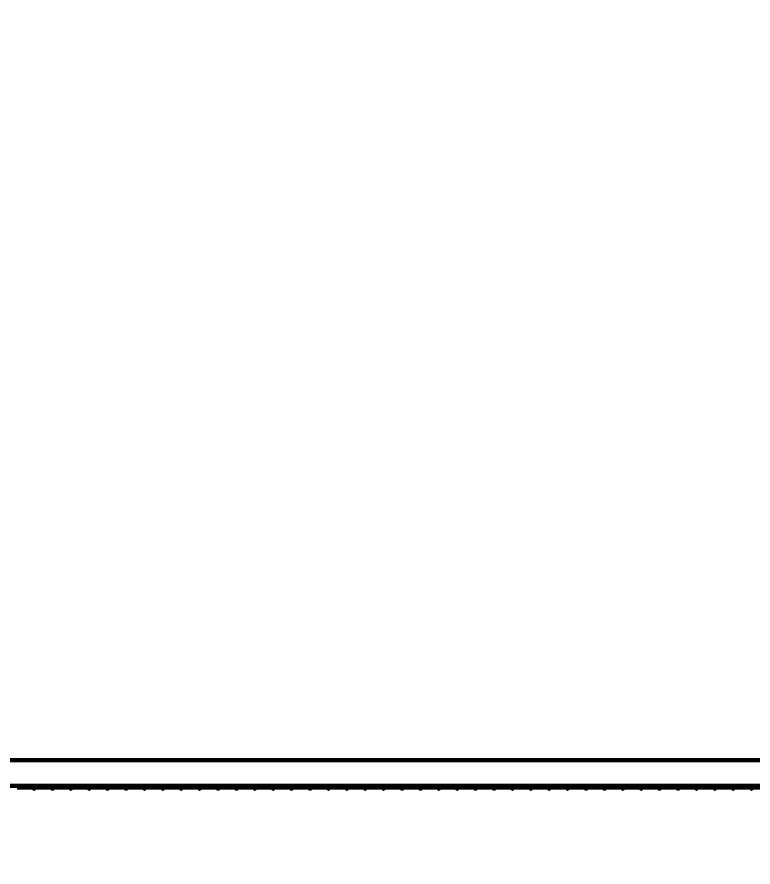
# Model space of a CAD drawing. Header units: millimetres. Extents: x 0 to 420, y 0 to 297.
# Drawn here: x 159.17 to 167.17, y 172.73 to 181.97 of the extents above; entities that cross this region are included whole.
import ezdxf

# ---------------------------------------------------------------- set-up
doc = ezdxf.new("R2010")
doc.units = ezdxf.units.MM
doc.layers.add('尺寸线层', color=150, linetype='Continuous')
doc.styles.add('SLDTEXTSTYLE2', font='TXT', dxfattribs={"width": 0.7})
doc.dimstyles.new('SLDDIMSTYLE0', dxfattribs={"dimtxt": 3.5, "dimasz": 3.302, "dimexe": 0, "dimexo": 0.0625, "dimgap": 0.875, "dimtad": 1, "dimdec": 1, "dimlfac": 100, "dimrnd": 1e-09, "dimzin": 12, "dimdsep": 46, "dimtxsty": 'SLDTEXTSTYLE2', "dimsah": 1, "dimcen": 0.09, "dimadec": 0, "dimazin": 3, "dimtfac": 1, "dimtdec": 3, "dimtofl": 0, "dimtmove": 0, "dimatfit": 3, "dimfxl": 0, "dimfrac": 2, "dimtolj": 1, "dimtzin": 12, "dimarcsym": 0})

# ---------------------------------------------------------------- blocks, each defined once
blk = doc.blocks.new('_D_6')
at = {"layer": '尺寸线层'}
for p, q in [((91.2154, 164.9172), (91.2154, 234.1922)), ((321.3154, 165.1871), (321.3154, 234.1922)), ((321.3154, 233.1922), (91.2154, 233.1922))]:
    blk.add_line(p, q, dxfattribs=at)
for points in [[(91.2154, 233.1922), (94.5174, 232.6842), (94.5174, 233.7002)], [(321.3154, 233.1922), (318.0134, 233.7002), (318.0134, 232.6842)]]:
    blk.add_solid(points, dxfattribs=at)
at = {"layer": '尺寸线层', "insert": (205.1726, 237.704), "char_height": 3.5, "attachment_point": 1, "style": 'SLDTEXTSTYLE2'}
blk.add_mtext('23010', dxfattribs=at)
blk = doc.blocks.new('_D_7')
at = {"layer": '尺寸线层'}
for p, q in [((70.597, 160.4022), (70.597, 246.1922)), ((332.8156, 175.1167), (332.8156, 246.1922)), ((332.8156, 245.1922), (70.597, 245.1922))]:
    blk.add_line(p, q, dxfattribs=at)
for points in [[(70.597, 245.1922), (73.899, 244.6842), (73.899, 245.7002)], [(332.8156, 245.1922), (329.5136, 245.7002), (329.5136, 244.6842)]]:
    blk.add_solid(points, dxfattribs=at)
at = {"layer": '尺寸线层', "insert": (202.8758, 249.704), "char_height": 3.5, "attachment_point": 1, "style": 'SLDTEXTSTYLE2'}
blk.add_mtext('26221.85', dxfattribs=at)

msp = doc.modelspace()

# ---------------------------------------------------------------- linework, layer by layer
at = {"color": 7, "linetype": 'Continuous', "lineweight": 35}
for p, q in [((167.7545, 173.9001), (154.1545, 173.9001)), ((167.7545, 173.8801), (154.1545, 173.8801)), ((167.7545, 173.6201), (154.1545, 173.6201)), ((167.7545, 173.6001), (154.1545, 173.6001)), ((159.1695, 173.5851), (159.3395, 173.5851)), ((159.3695, 173.5851), (159.5395, 173.5851)), ((159.5695, 173.5851), (159.7395, 173.5851)), ((159.7695, 173.5851), (159.9395, 173.5851)), ((159.9695, 173.5851), (160.1395, 173.5851)), ((160.1695, 173.5851), (160.3395, 173.5851)), ((160.3695, 173.5851), (160.5395, 173.5851)), ((160.5695, 173.5851), (160.7395, 173.5851)), ((160.7695, 173.5851), (160.9395, 173.5851)), ((160.9695, 173.5851), (161.1395, 173.5851)), ((161.1695, 173.5851), (161.3395, 173.5851)), ((161.3695, 173.5851), (161.5395, 173.5851)), ((161.5695, 173.5851), (161.7395, 173.5851)), ((161.7695, 173.5851), (161.9395, 173.5851)), ((161.9695, 173.5851), (162.1395, 173.5851)), ((162.1695, 173.5851), (162.3395, 173.5851)), ((162.3695, 173.5851), (162.5395, 173.5851)), ((162.5695, 173.5851), (162.7395, 173.5851)), ((162.7695, 173.5851), (162.9395, 173.5851)), ((162.9695, 173.5851), (163.1395, 173.5851)), ((163.1695, 173.5851), (163.3395, 173.5851)), ((163.3695, 173.5851), (163.5395, 173.5851)), ((163.5695, 173.5851), (163.7395, 173.5851)), ((163.7695, 173.5851), (163.9395, 173.5851)), ((163.9695, 173.5851), (164.1395, 173.5851)), ((164.1695, 173.5851), (164.3395, 173.5851)), ((164.3695, 173.5851), (164.5395, 173.5851)), ((164.5695, 173.5851), (164.7395, 173.5851)), ((164.7695, 173.5851), (164.9395, 173.5851)), ((164.9695, 173.5851), (165.1395, 173.5851)), ((165.1695, 173.5851), (165.3395, 173.5851)), ((165.3695, 173.5851), (165.5395, 173.5851)), ((165.5695, 173.5851), (165.7395, 173.5851)), ((165.7695, 173.5851), (165.9395, 173.5851)), ((165.9695, 173.5851), (166.1395, 173.5851)), ((166.1695, 173.5851), (166.3395, 173.5851)), ((166.3695, 173.5851), (166.5395, 173.5851)), ((166.5695, 173.5851), (166.7395, 173.5851)), ((166.7695, 173.5851), (166.9395, 173.5851)), ((166.9695, 173.5851), (167.1395, 173.5851)), ((167.1695, 173.5851), (167.3395, 173.5851))]:
    msp.add_line(p, q, dxfattribs=at)
for centre in [(159.3545, 173.5851), (159.5545, 173.5851), (159.7545, 173.5851), (159.9545, 173.5851), (160.1545, 173.5851), (160.3545, 173.5851), (160.5545, 173.5851), (160.7545, 173.5851), (160.9545, 173.5851), (161.1545, 173.5851), (161.3545, 173.5851), (161.5545, 173.5851), (161.7545, 173.5851), (161.9545, 173.5851), (162.1545, 173.5851), (162.3545, 173.5851), (162.5545, 173.5851), (162.7545, 173.5851), (162.9545, 173.5851), (163.1545, 173.5851), (163.3545, 173.5851), (163.5545, 173.5851), (163.7545, 173.5851), (163.9545, 173.5851), (164.1545, 173.5851), (164.3545, 173.5851), (164.5545, 173.5851), (164.7545, 173.5851), (164.9545, 173.5851), (165.1545, 173.5851), (165.3545, 173.5851), (165.5545, 173.5851), (165.7545, 173.5851), (165.9545, 173.5851), (166.1545, 173.5851), (166.3545, 173.5851), (166.5545, 173.5851), (166.7545, 173.5851), (166.9545, 173.5851), (167.1545, 173.5851)]:
    msp.add_circle(centre, 0.015, dxfattribs=at)

# ---------------------------------------------------------------- dimensions: what is measured, and where the dimension line sits
at = {"layer": '尺寸线层'}
for base, p1, p2, picture, middle in [((70.597, 245.1922), (332.8156, 175.1167), (70.597, 160.4022), '_D_7', (209.0129, 245.1922)), ((91.2154, 233.1922), (321.3154, 165.1871), (91.2154, 164.9172), '_D_6', (209.0129, 233.1922))]:
    dim = msp.add_linear_dim(base=base, p1=p1, p2=p2, angle=0, dimstyle='SLDDIMSTYLE0', dxfattribs=at)
    dim.commit()
    dim.dimension.update_dxf_attribs({"geometry": picture, "text_midpoint": middle, "dimtype": 160})

doc.saveas('drawing.dxf')
